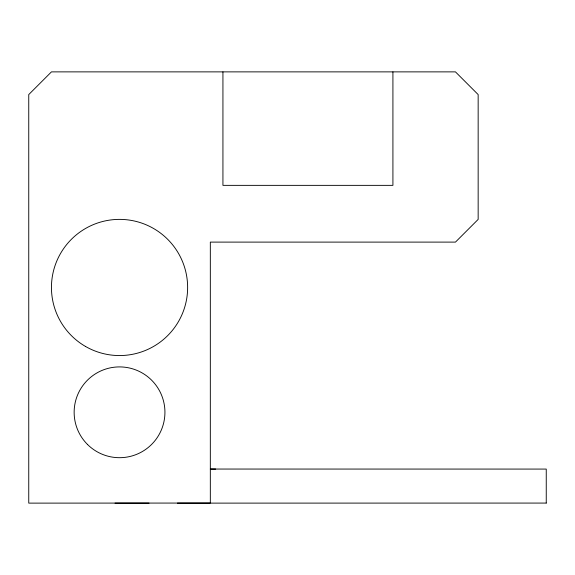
<?xml version="1.0" encoding="UTF-8"?>
<svg xmlns="http://www.w3.org/2000/svg" width="575" height="575" viewBox="0 0 575 575"><rect width="100%" height="100%" fill="white"/><g stroke="black" fill="none" stroke-linecap="round" stroke-linejoin="round"><path stroke-width="0.86" d="M546.25 503.082L546.25 469.078L210.328 469.049L210.328 242.104L455.457 242.104L478.156 219.406L478.156 94.573L455.457 71.875L51.448 71.875L28.75 94.573L28.75 503.125L210.328 503.053L210.328 469.049L215.647 469.078M115 503.125L149.047 503.125M177.416 503.125L546.25 503.075M392.919 71.875L392.919 185.358L222.935 185.358L222.935 71.875M85.495 346.438A68.094 68.094 0 0 0 187.63 287.464A68.094 68.094 0 0 0 85.495 228.498A68.094 68.094 0 0 0 85.495 346.438M87.443 444.403A45.396 45.396 0 0 0 163.386 424.048A45.396 45.396 0 0 0 107.791 368.453A45.396 45.396 0 0 0 87.443 444.403"/></g></svg>
